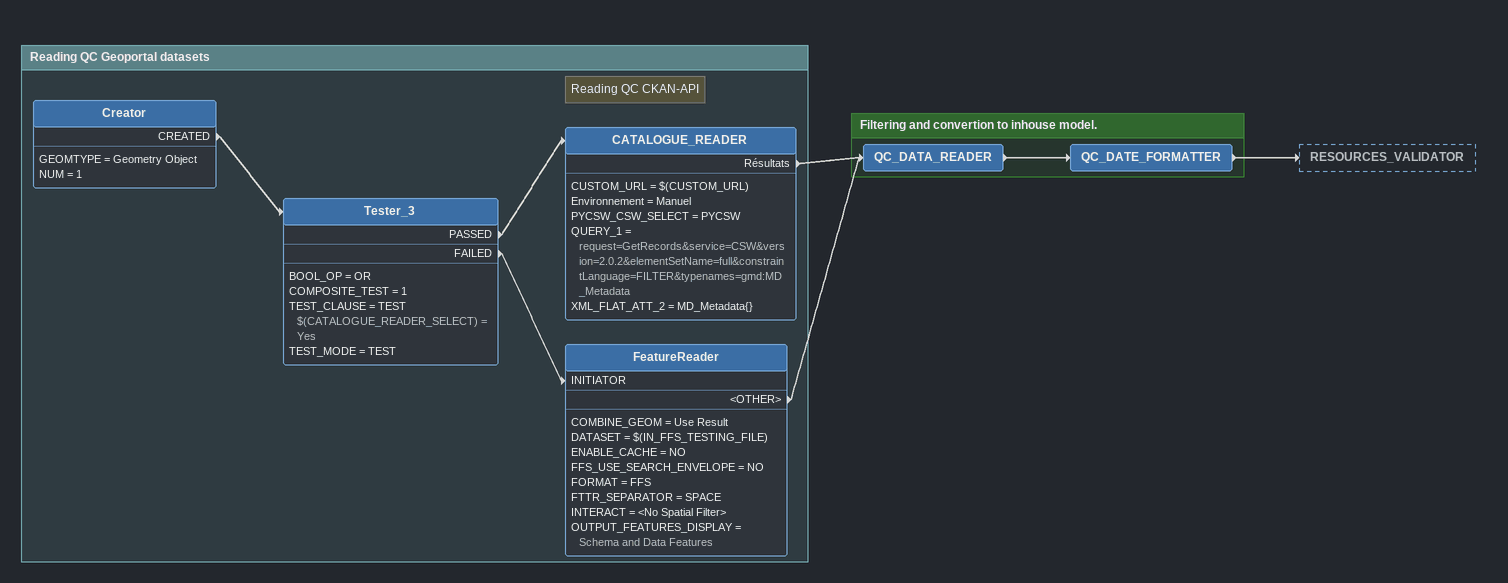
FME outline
Bookmark: Reading QC Geoportal datasets
Creator
    GEOMTYPE = Geometry Object
    NUM = 1
    CREATED -> Tester_3
Tester_3
    BOOL_OP = OR
    COMPOSITE_TEST = 1
    TEST_CLAUSE = TEST $(CATALOGUE_READER_SELECT) = Yes
    TEST_MODE = TEST
    PASSED -> CATALOGUE_READER
    FAILED -> FeatureReader [INITIATOR]
Note: Reading QC CKAN-API
CATALOGUE_READER
    CUSTOM_URL = $(CUSTOM_URL)
    Environnement = Manuel
    PYCSW_CSW_SELECT = PYCSW
    QUERY_1 = request=GetRecords&service=CSW&version=2.0.2&elementSetName=full&constraintLanguage=FILTER&typenames=gmd:MD_Metadata
    XML_FLAT_ATT_2 = MD_Metadata{}
    Résultats -> QC_DATA_READER
FeatureReader
    COMBINE_GEOM = Use Result
    DATASET = $(IN_FFS_TESTING_FILE)
    ENABLE_CACHE = NO
    FFS_USE_SEARCH_ENVELOPE = NO
    FORMAT = FFS
    FTTR_SEPARATOR = SPACE
    INTERACT = <No Spatial Filter>
    OUTPUT_FEATURES_DISPLAY = Schema and Data Features
    <OTHER> -> QC_DATA_READER

Bookmark: Filtering and convertion to inhouse model.
QC_DATA_READER
    -> QC_DATE_FORMATTER
QC_DATE_FORMATTER
    -> RESOURCES_VALIDATOR
